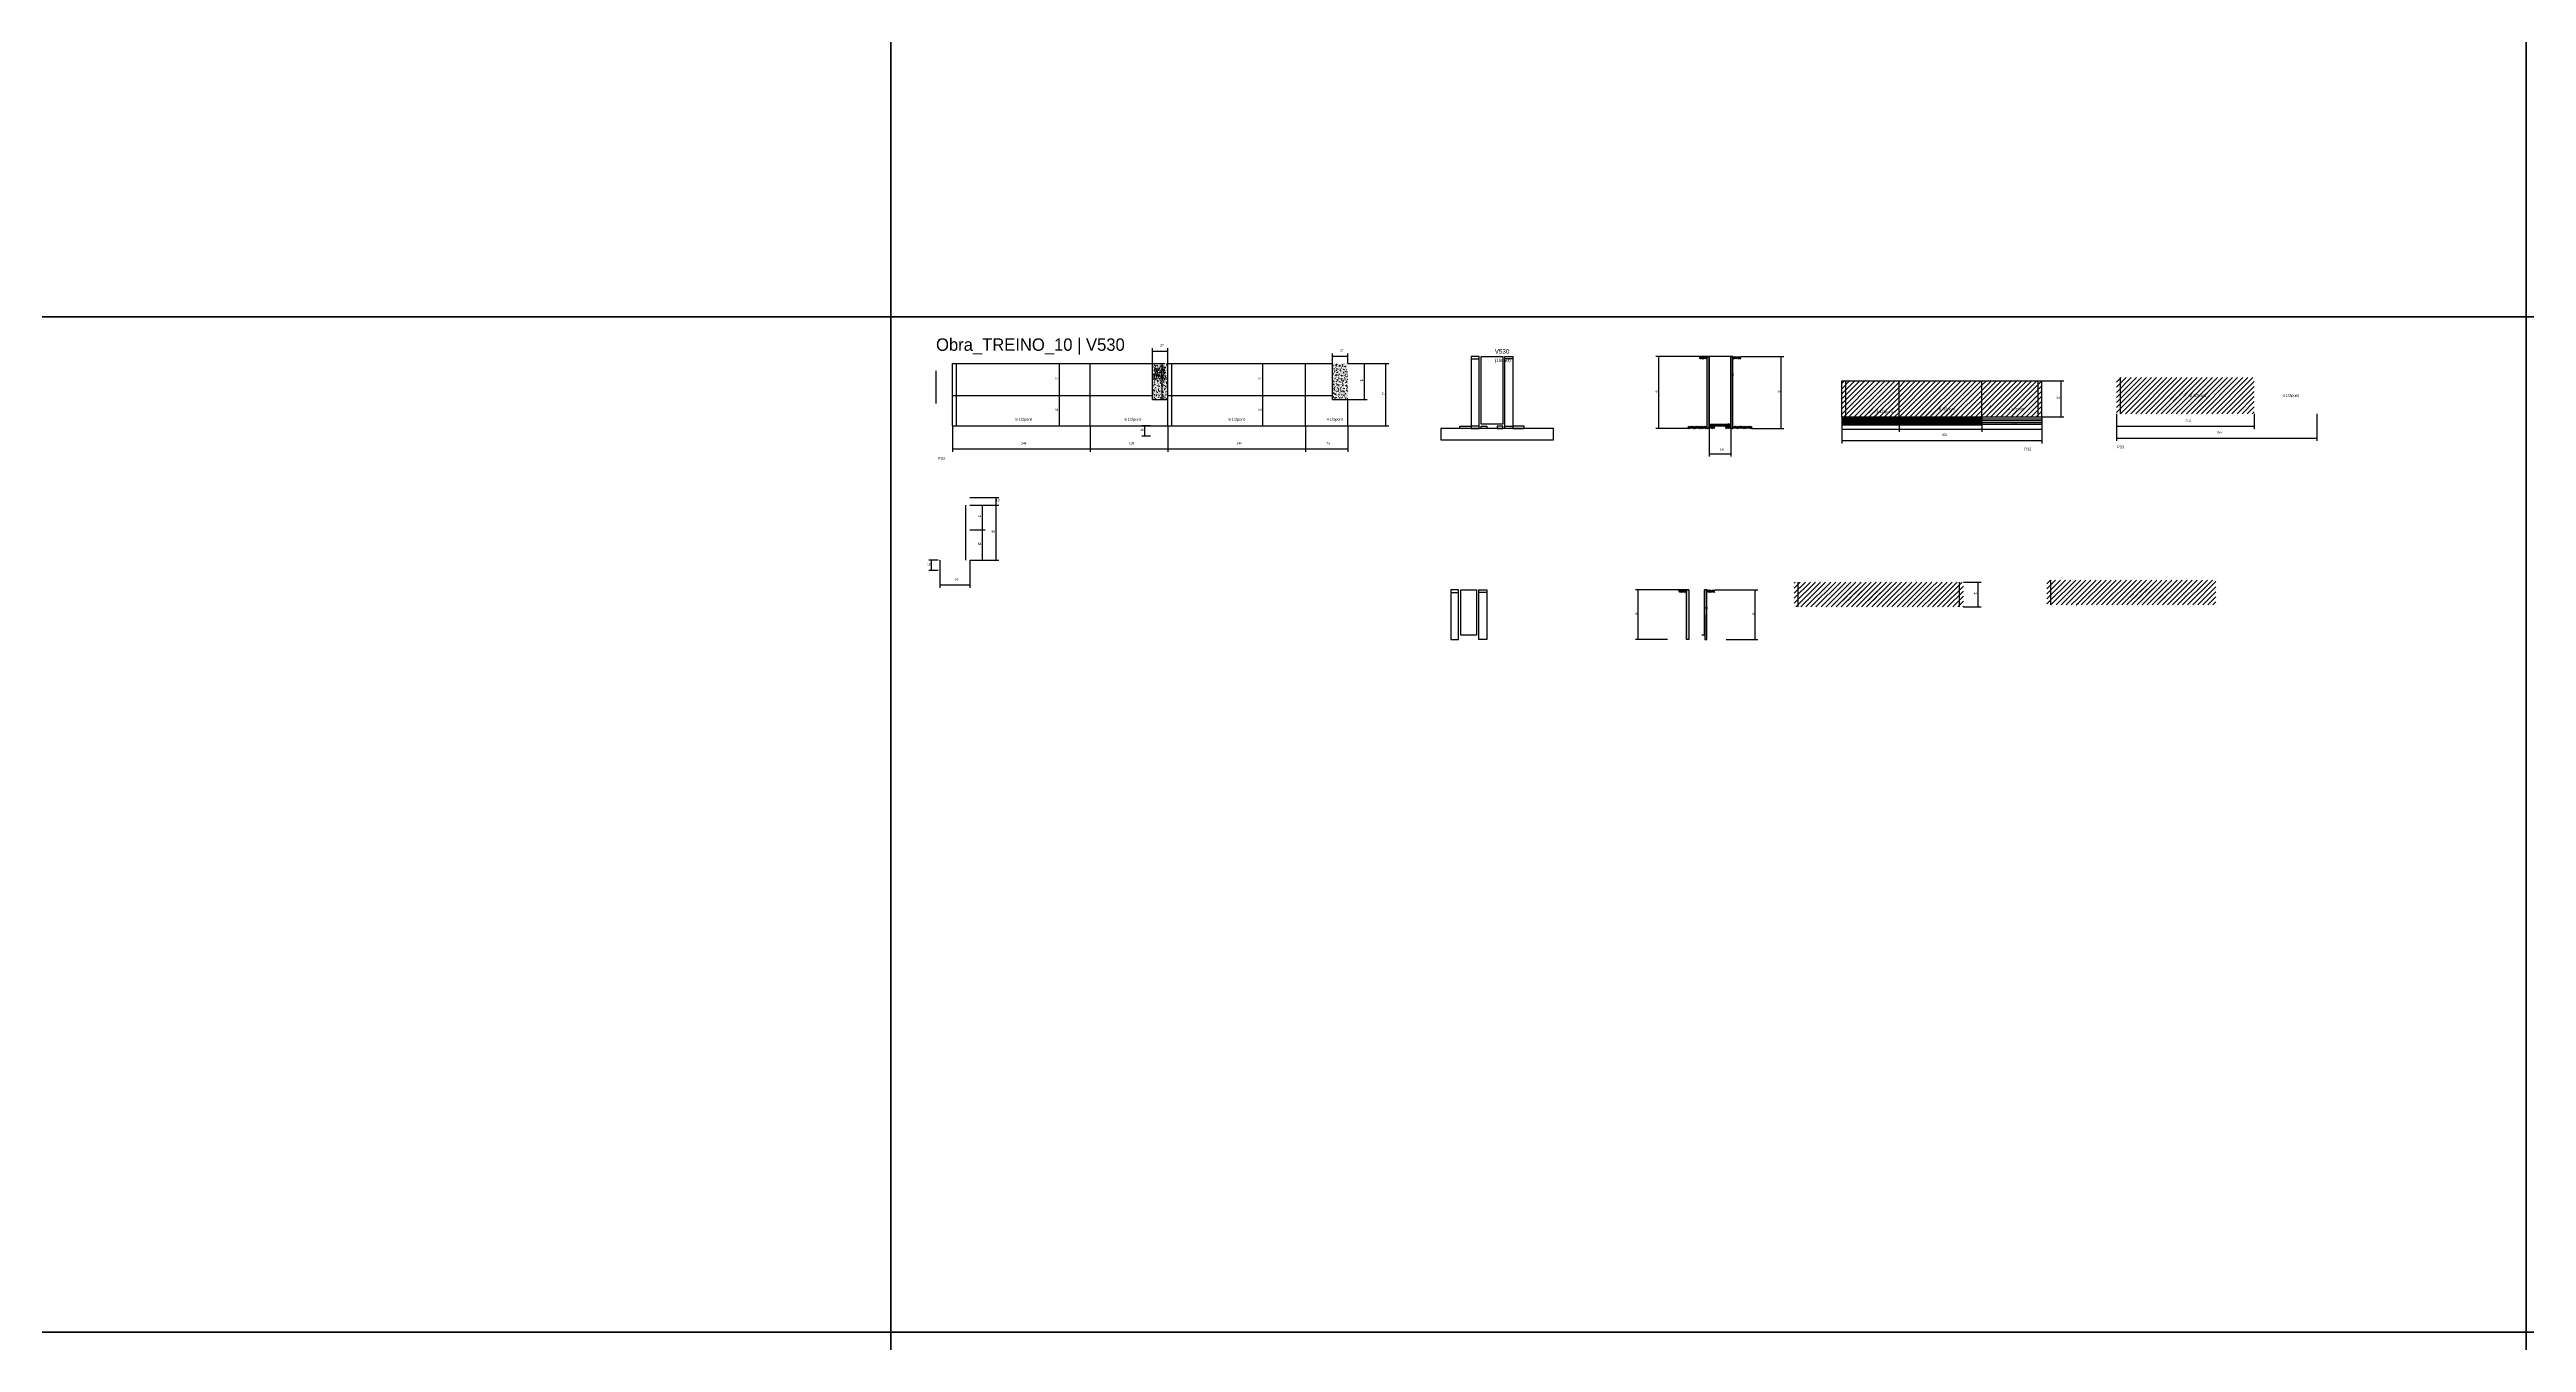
# Model space of a CAD drawing. Header units: metres. Extents: x -41 to 34800, y -36000 to 1848.
# Drawn here: x 13008 to 17401, y -19818 to -17526 of the extents above; entities that cross this region are included whole.
import ezdxf

# ---------------------------------------------------------------- set-up
doc = ezdxf.new("R2010")
doc.units = ezdxf.units.M
for name, color, linetype in [('CELL_BORDER', 8, 'Continuous'), ('CONCRETO', 251, 'Continuous'), ('COTA', 4, 'Continuous'), ('Cota Seção (2x)', 4, 'Continuous'), ('Hachura', 253, 'Continuous'), ('LABEL_ID', 3, 'Continuous'), ('Madeira', 126, 'Continuous'), ('NOMENCLATURA', 7, 'Continuous'), ('Painéis', 200, 'Continuous'), ('SARR_2.2x7', 40, 'Continuous'), ('Texto Seção', 7, 'Continuous')]:
    doc.layers.add(name, color=color, linetype=linetype)

msp = doc.modelspace()

# ---------------------------------------------------------------- hatches: boundary and pattern name
at = {"layer": 'COTA'}
h = msp.add_hatch(dxfattribs=at)
h.set_pattern_fill('AR-CONC', scale=0.03)
h.paths.add_polyline_path([(14964.1, -18146.3), (14991.1, -18146.3), (14991.1, -18082.3), (14964.1, -18082.3)])
h = msp.add_hatch(dxfattribs=at)
h.set_pattern_fill('AR-CONC', scale=0.03)
h.paths.add_polyline_path([(14986.3, -18111.9), (14965.7, -18111.9), (14965.7, -18111.9), (14965.7, -18089.5), (14965.7, -18089.5), (14986.3, -18089.5), (14986.3, -18089.5), (14986.3, -18111.9)])
h = msp.add_hatch(dxfattribs=at)
h.set_pattern_fill('AR-CONC', scale=0.03)
h.paths.add_polyline_path([(15310.1, -18082.3), (15283.1, -18082.3), (15283.1, -18146.3), (15310.1, -18146.3)])
at = {"layer": 'Hachura'}
h = msp.add_hatch(dxfattribs=at)
h.set_pattern_fill('ANSI31', scale=0.5)
h.paths.add_polyline_path([(15947.4, -18074.4), (15947.4, -18070), (15947.4, -18070), (15933.4, -18070), (15933.4, -18070), (15933.4, -18074.4), (15933.4, -18074.4), (15947.4, -18074.4)])
h = msp.add_hatch(color=8, dxfattribs=at)
h.dxf.hatch_style = 1
h.paths.add_polyline_path([(15947.4, -18070), (15951.4, -18070), (15951.4, -18070), (15951.4, -18198), (15951.4, -18198), (15947.4, -18198), (15947.4, -18198), (15947.4, -18070)])
h = msp.add_hatch(color=8, dxfattribs=at)
h.dxf.hatch_style = 1
h.paths.add_polyline_path([(15993.3, -18070), (15989.3, -18070), (15989.3, -18070), (15989.4, -18198), (15989.4, -18198), (15993.4, -18198), (15993.4, -18198), (15993.3, -18070)])
h = msp.add_hatch(dxfattribs=at)
h.set_pattern_fill('ANSI31', scale=0.5)
h.paths.add_polyline_path([(15993.3, -18074.4), (15993.3, -18070), (15993.3, -18070), (16007.3, -18070), (16007.3, -18070), (16007.3, -18074.4), (16007.3, -18074.4), (15993.3, -18074.4)])
h = msp.add_hatch(dxfattribs=at)
h.set_pattern_fill('ANSI31', scale=2)
h.paths.add_polyline_path([(16186.4, -18113.3), (16186.4, -18177.3), (16287.9, -18177.3), (16287.9, -18113.3)])
h = msp.add_hatch(dxfattribs=at)
h.set_pattern_fill('ANSI31', scale=2)
h.paths.add_polyline_path([(16314.9, -18113.3), (16287.9, -18113.3), (16287.9, -18177.3), (16434.9, -18177.3), (16434.9, -18113.3), (16407.9, -18113.3), (16382.4, -18113.3)])
h = msp.add_hatch(dxfattribs=at)
h.set_pattern_fill('ANSI31', scale=2)
h.paths.add_polyline_path([(16541.4, -18113.3), (16434.9, -18113.3), (16434.9, -18177.3), (16541.4, -18177.3)])
h = msp.add_hatch(dxfattribs=at)
h.set_pattern_fill('ANSI31', scale=2)
h.paths.add_polyline_path([(16917.8, -18107.6), (16673.8, -18107.6), (16673.8, -18171.6), (16917.8, -18171.6)])
h = msp.add_hatch(dxfattribs=at)
h.set_pattern_fill('ANSI31', scale=2)
h.paths.add_polyline_path([(16769.5, -18149.9), (16769.5, -18133.8), (16769.5, -18133.8), (16838, -18133.8), (16838, -18133.8), (16838, -18149.9), (16838, -18149.9), (16769.5, -18149.9)])
h = msp.add_hatch(dxfattribs=at)
h.set_pattern_fill('ANSI31', scale=2)
h.paths.add_polyline_path([(16213.8, -18178.4), (16213.8, -18162.2), (16213.8, -18162.2), (16281.9, -18162.2), (16281.9, -18162.2), (16281.9, -18178.4), (16281.9, -18178.4), (16213.8, -18178.4)])
h = msp.add_hatch(dxfattribs=at)
h.set_pattern_fill('ANSI31', scale=2)
h.paths.add_polyline_path([(16324.1, -18173.9), (16324.1, -18157.7), (16324.1, -18157.7), (16392.1, -18157.7), (16392.1, -18157.7), (16392.1, -18173.9), (16392.1, -18173.9), (16324.1, -18173.9)])
h = msp.add_hatch(dxfattribs=at)
h.set_pattern_fill('ANSI31', scale=2)
h.paths.add_polyline_path([(16444.2, -18173.8), (16511.9, -18173.8), (16511.9, -18173.8), (16517.4, -18157.8), (16517.4, -18157.8), (16449.7, -18157.8), (16449.7, -18157.8), (16444.2, -18173.8)])
h = msp.add_hatch(dxfattribs=at)
h.set_pattern_fill('ANSI31', scale=0.5)
h.paths.add_polyline_path([(15913.4, -18198), (15913.4, -18193.6), (15913.4, -18193.6), (15933.4, -18193.6), (15933.4, -18193.6), (15933.4, -18198), (15933.4, -18198), (15913.4, -18198)])
h = msp.add_hatch(dxfattribs=at)
h.set_pattern_fill('ANSI31', scale=0.5)
h.paths.add_polyline_path([(15947.4, -18198), (15947.4, -18193.6), (15947.4, -18193.6), (15933.4, -18193.6), (15933.4, -18193.6), (15933.4, -18198), (15933.4, -18198), (15947.4, -18198)])
h = msp.add_hatch(color=8, dxfattribs=at)
h.dxf.hatch_style = 1
h.paths.add_polyline_path([(15951.4, -18193.6), (15951.4, -18190), (15951.4, -18190), (15989.4, -18190), (15989.4, -18190), (15989.4, -18193.6), (15989.4, -18193.6), (15951.4, -18193.6)])
h = msp.add_hatch(dxfattribs=at)
h.set_pattern_fill('ANSI31', scale=0.5)
h.paths.add_polyline_path([(15951.4, -18198), (15951.4, -18193.6), (15951.4, -18193.6), (15961.4, -18193.6), (15961.4, -18193.6), (15961.4, -18198), (15961.4, -18198), (15951.4, -18198)])
h = msp.add_hatch(dxfattribs=at)
h.set_pattern_fill('ANSI31', scale=0.5)
h.paths.add_polyline_path([(15989.4, -18198), (15989.4, -18193.6), (15989.4, -18193.6), (15979.4, -18193.6), (15979.4, -18193.6), (15979.4, -18198), (15979.4, -18198), (15989.4, -18198)])
h = msp.add_hatch(dxfattribs=at)
h.set_pattern_fill('ANSI31', scale=0.5)
h.paths.add_polyline_path([(15993.4, -18198), (15993.4, -18193.6), (15993.4, -18193.6), (16007.4, -18193.6), (16007.4, -18193.6), (16007.4, -18198), (16007.4, -18198), (15993.4, -18198)])
h = msp.add_hatch(dxfattribs=at)
h.set_pattern_fill('ANSI31', scale=0.5)
h.paths.add_polyline_path([(16027.4, -18198), (16027.4, -18193.6), (16027.4, -18193.6), (16007.4, -18193.6), (16007.4, -18193.6), (16007.4, -18198), (16007.4, -18198), (16027.4, -18198)])
h = msp.add_hatch(dxfattribs=at)
h.set_pattern_fill('ANSI31', scale=0.5)
h.paths.add_polyline_path([(15911.2, -18488.4), (15911.2, -18484), (15911.2, -18484), (15897.2, -18484), (15897.2, -18484), (15897.2, -18488.4), (15897.2, -18488.4), (15911.2, -18488.4)])
h = msp.add_hatch(color=8, dxfattribs=at)
h.dxf.hatch_style = 1
h.paths.add_polyline_path([(15911.2, -18484), (15915.2, -18484), (15915.2, -18484), (15915.2, -18572), (15915.2, -18572), (15911.2, -18572), (15911.2, -18572), (15911.2, -18484)])
h = msp.add_hatch(color=8, dxfattribs=at)
h.dxf.hatch_style = 1
h.paths.add_polyline_path([(15947.1, -18484), (15943.1, -18484), (15943.1, -18484), (15943.2, -18572), (15943.2, -18572), (15947.2, -18572), (15947.2, -18572), (15947.1, -18484)])
h = msp.add_hatch(dxfattribs=at)
h.set_pattern_fill('ANSI31', scale=0.5)
h.paths.add_polyline_path([(15947.1, -18488.4), (15947.1, -18484), (15947.1, -18484), (15961.1, -18484), (15961.1, -18484), (15961.1, -18488.4), (15961.1, -18488.4), (15947.1, -18488.4)])
h = msp.add_hatch(dxfattribs=at)
h.set_pattern_fill('ANSI31', scale=2)
h.paths.add_polyline_path([(16346.2, -18514.2), (16346.2, -18470.2), (16102.2, -18470.2), (16102.2, -18514.2)])
h = msp.add_hatch(dxfattribs=at)
h.set_pattern_fill('ANSI31', scale=2)
h.paths.add_polyline_path([(16186.6, -18502.7), (16186.6, -18486.5), (16186.6, -18486.5), (16255.2, -18486.5), (16255.2, -18486.5), (16255.2, -18502.7), (16255.2, -18502.7), (16186.6, -18502.7)])
h = msp.add_hatch(dxfattribs=at)
h.set_pattern_fill('ANSI31', scale=2)
h.paths.add_polyline_path([(16402.2, -18514.2), (16402.2, -18470.2), (16346.2, -18470.2), (16346.2, -18514.2)])
h = msp.add_hatch(dxfattribs=at)
h.set_pattern_fill('ANSI31', scale=2)
h.paths.add_polyline_path([(16550, -18466.6), (16550, -18510.6), (16606, -18510.6), (16606, -18466.6)])
h = msp.add_hatch(dxfattribs=at)
h.set_pattern_fill('ANSI31', scale=2)
h.paths.add_polyline_path([(16850, -18510.6), (16850, -18466.6), (16606, -18466.6), (16606, -18510.6)])
h = msp.add_hatch(dxfattribs=at)
h.set_pattern_fill('ANSI31', scale=2)
h.paths.add_polyline_path([(16697, -18499.1), (16697, -18482.9), (16697, -18482.9), (16765.5, -18482.9), (16765.5, -18482.9), (16765.5, -18499.1), (16765.5, -18499.1), (16697, -18499.1)])

# ---------------------------------------------------------------- linework, layer by layer
at = {"layer": 'CELL_BORDER'}
for points in [[(11600, -18000), (14500, -18000), (14500, -16200), (11600, -16200)], [(14500, -18000), (17400, -18000), (17400, -16200), (14500, -16200)], [(17400, -18000), (20300, -18000), (20300, -16200), (17400, -16200)], [(11600, -19800), (14500, -19800), (14500, -18000), (11600, -18000)], [(14500, -19800), (17400, -19800), (17400, -18000), (14500, -18000)], [(17400, -19800), (20300, -19800), (20300, -18000), (17400, -18000)], [(11600, -21600), (14500, -21600), (14500, -19800), (11600, -19800)], [(14500, -21600), (17400, -21600), (17400, -19800), (14500, -19800)], [(17400, -21600), (20300, -21600), (20300, -19800), (17400, -19800)]]:
    msp.add_lwpolyline(points, close=True, dxfattribs=at)
at = {"layer": 'CONCRETO'}
for points in [[(15546.95, -18070), (15546.95, -18070), (15546.95, -18070), (15546.95, -18070), (15584.95, -18070), (15584.95, -18070), (15584.95, -18070), (15584.95, -18190), (15546.95, -18190), (15546.95, -18070)], [(15951.4, -18190), (15989.4, -18190), (15989.4, -18070), (15951.4, -18070)], [(15510.75, -18484), (15538.75, -18484), (15538.75, -18564), (15510.75, -18564), (15510.75, -18484)]]:
    msp.add_lwpolyline(points, close=True, dxfattribs=at)
at = {"layer": 'COTA'}
for p, q in [((14783.7, -18082.3), (14803.7, -18082.3)), ((14798.7, -18139.3), (14798.7, -18082.3)), ((14964.1, -18082.3), (14964.1, -18055.5)), ((14964.1, -18060.5), (14991.1, -18060.5)), ((14964.1, -18082.3), (14985.8, -18082.3)), ((14980.8, -18146.3), (14980.8, -18082.3)), ((14991.1, -18082.3), (14991.1, -18055.5)), ((15137.1, -18082.3), (15164.3, -18082.3)), ((15159.3, -18139.3), (15159.3, -18082.3)), ((15283.1, -18082.3), (15283.1, -18064.6)), ((15283.1, -18069.6), (15310.1, -18069.6)), ((15310.1, -18082.3), (15310.1, -18064.6)), ((15310.1, -18082.3), (15382.8, -18082.3)), ((15310.1, -18082.3), (15344.7, -18082.3)), ((15339.7, -18146.3), (15339.7, -18082.3)), ((15377.8, -18193.3), (15377.8, -18082.3)), ((15951.4, -18070), (15856.7, -18070)), ((15861.7, -18198), (15861.7, -18070)), ((16007.3, -18070), (16083.8, -18070)), ((16078.8, -18198), (16078.8, -18070)), ((14786.6, -18139.3), (14803.7, -18139.3)), ((14786.6, -18139.3), (14803.7, -18139.3)), ((14798.7, -18193.3), (14798.7, -18139.3)), ((15137.1, -18139.3), (15164.3, -18139.3)), ((15144.3, -18139.3), (15164.3, -18139.3)), ((15159.3, -18193.3), (15159.3, -18139.3)), ((16541.4, -18113.3), (16580.4, -18113.3)), ((16575.4, -18177.3), (16575.4, -18113.3)), ((14964.1, -18146.3), (14985.8, -18146.3)), ((15310.1, -18146.3), (15344.7, -18146.3)), ((16186.4, -18177.3), (16186.4, -18203.8)), ((16186.4, -18177.3), (16186.4, -18224.1)), ((16287.9, -18177.3), (16287.9, -18203.8)), ((16287.9, -18177.3), (16287.9, -18203.8)), ((16434.9, -18177.3), (16434.9, -18203.8)), ((16434.9, -18177.3), (16434.9, -18203.8)), ((16541.4, -18177.3), (16580.4, -18177.3)), ((16541.4, -18177.3), (16541.4, -18203.8)), ((16541.4, -18177.3), (16541.4, -18224.1)), ((16673.8, -18171.6), (16673.8, -18198.9)), ((16673.8, -18171.6), (16673.8, -18219.7)), ((16917.8, -18171.6), (16917.8, -18198.9)), ((17028.8, -18171.6), (17028.8, -18219.7)), ((14609.1, -18193.3), (14609.1, -18239)), ((14786.6, -18193.3), (14803.7, -18193.3)), ((14853.1, -18193.3), (14853.1, -18239)), ((14853.1, -18193.3), (14853.1, -18239)), ((14960.6, -18193.3), (14945.1, -18193.3)), ((14960.6, -18211.3), (14945.1, -18211.3)), ((14950.1, -18211.3), (14950.1, -18193.3)), ((14991.1, -18193.3), (14991.1, -18239)), ((14991.1, -18193.3), (14991.1, -18239)), ((15137.1, -18193.3), (15164.3, -18193.3)), ((15235.1, -18193.3), (15235.1, -18239)), ((15235.1, -18193.3), (15235.1, -18239)), ((15310.1, -18193.3), (15310.1, -18239)), ((15310.1, -18193.3), (15382.8, -18193.3)), ((15913.4, -18198), (15856.7, -18198)), ((15951.4, -18193.6), (15951.4, -18247.7)), ((15989.4, -18193.6), (15989.4, -18247.7)), ((16027.4, -18198), (16083.8, -18198)), ((16186.4, -18198.8), (16287.9, -18198.8)), ((16186.4, -18219.1), (16541.4, -18219.1)), ((16287.9, -18198.8), (16434.9, -18198.8)), ((16434.9, -18198.8), (16541.4, -18198.8)), ((16673.8, -18193.9), (16917.8, -18193.9)), ((16673.8, -18214.7), (17028.8, -18214.7)), ((14609.1, -18234), (14853.1, -18234)), ((14853.1, -18234), (14991.1, -18234)), ((14991.1, -18234), (15235.1, -18234)), ((15235.1, -18234), (15310.1, -18234)), ((15951.4, -18242.7), (15989.4, -18242.7)), ((14640, -18320.4), (14691.4, -18320.4)), ((14640, -18333.6), (14691.4, -18333.6)), ((14640, -18333.6), (14691.4, -18333.6)), ((14640, -18333.6), (14667.2, -18333.6)), ((14662.2, -18377.4), (14662.2, -18333.6)), ((14686.4, -18333.6), (14686.4, -18320.4)), ((14686.4, -18431.4), (14686.4, -18333.6)), ((14640, -18377.4), (14667.2, -18377.4)), ((14640, -18377.4), (14667.2, -18377.4)), ((14662.2, -18431.4), (14662.2, -18377.4)), ((14583.5, -18431.4), (14567.2, -18431.4)), ((14583.5, -18449.4), (14567.2, -18449.4)), ((14572.2, -18449.4), (14572.2, -18431.4)), ((14587, -18431.4), (14587, -18480.1)), ((14640, -18431.4), (14640, -18480.1)), ((14640, -18431.4), (14691.4, -18431.4)), ((14640, -18431.4), (14667.2, -18431.4)), ((14587, -18475.1), (14640, -18475.1)), ((15915.2, -18484), (15820.5, -18484)), ((15825.5, -18572), (15825.5, -18484)), ((15961.1, -18484), (16037.6, -18484)), ((16032.6, -18572), (16032.6, -18484)), ((16402.2, -18470.2), (16433.4, -18470.2)), ((16428.4, -18514.2), (16428.4, -18470.2)), ((16402.2, -18514.2), (16433.4, -18514.2)), ((15877.2, -18572), (15820.5, -18572)), ((15981.2, -18572), (16037.6, -18572))]:
    msp.add_line(p, q, dxfattribs=at)
at = {"layer": 'Cota Seção (2x)'}
for p, q in [((15989.3, -18190), (15989.3, -18070)), ((15989.3, -18070), (15994.3, -18070)), ((15989.4, -18190), (15984.3, -18190)), ((15943.1, -18564), (15943.1, -18484)), ((15943.1, -18484), (15948.1, -18484)), ((15943.2, -18564), (15938.1, -18564))]:
    msp.add_line(p, q, dxfattribs=at)
at = {"layer": 'Madeira'}
for points in [[(15542.95, -18074.4), (15542.95, -18070), (15528.95, -18070), (15528.95, -18074.4)], [(15542.95, -18070), (15528.95, -18070), (15528.95, -18198), (15542.95, -18198)], [(15588.85, -18074.4), (15588.85, -18070), (15602.85, -18070), (15602.85, -18074.4)], [(15588.85, -18070), (15602.85, -18070), (15602.95, -18198), (15588.95, -18198)], [(15475.45, -18218), (15675.05, -18218), (15675.05, -18198), (15475.45, -18198)], [(15508.95, -18198), (15508.95, -18193.6), (15528.95, -18193.6), (15528.95, -18198)], [(15542.95, -18198), (15542.95, -18193.6), (15528.95, -18193.6), (15528.95, -18198)], [(15546.95, -18198), (15546.95, -18193.6), (15556.95, -18193.6), (15556.95, -18198)], [(15584.95, -18198), (15584.95, -18193.6), (15574.95, -18193.6), (15574.95, -18198)], [(15588.95, -18198), (15588.95, -18193.6), (15602.95, -18193.6), (15602.95, -18198)], [(15622.95, -18198), (15622.95, -18193.6), (15602.95, -18193.6), (15602.95, -18198)], [(15506.75, -18488.4), (15506.75, -18484), (15492.75, -18484), (15492.75, -18488.4)], [(15506.75, -18484), (15492.75, -18484), (15492.75, -18572), (15506.75, -18572)], [(15542.65, -18488.4), (15542.65, -18484), (15556.65, -18484), (15556.65, -18488.4)], [(15542.65, -18484), (15556.65, -18484), (15556.75, -18572), (15542.75, -18572)]]:
    msp.add_lwpolyline(points, close=True, dxfattribs=at)
at = {"layer": 'Painéis'}
for p, q in [((14609.1, -18082.3), (14964.1, -18082.3)), ((14609.1, -18193.3), (14609.1, -18082.3)), ((14853.1, -18193.3), (14853.1, -18082.3)), ((14964.1, -18146.3), (14964.1, -18082.3)), ((14991.1, -18082.3), (15283.1, -18082.3)), ((14991.1, -18193.3), (14991.1, -18082.3)), ((15235.1, -18193.3), (15235.1, -18082.3)), ((15283.1, -18146.3), (15283.1, -18082.3)), ((15951.4, -18198), (15951.4, -18070)), ((15989.3, -18198), (15989.3, -18070)), ((14609.1, -18139.3), (14964.1, -18139.3)), ((14991.1, -18139.3), (15283.1, -18139.3)), ((16186.4, -18113.3), (16287.9, -18113.3)), ((16186.4, -18177.3), (16186.4, -18113.3)), ((16287.9, -18113.3), (16314.9, -18113.3)), ((16287.9, -18177.3), (16287.9, -18113.3)), ((16314.9, -18113.3), (16382.4, -18113.3)), ((16382.4, -18113.3), (16407.9, -18113.3)), ((16407.9, -18113.3), (16434.9, -18113.3)), ((16434.9, -18113.3), (16541.4, -18113.3)), ((16434.9, -18177.3), (16434.9, -18113.3)), ((16541.4, -18177.3), (16541.4, -18113.3)), ((14964.1, -18146.3), (14991.1, -18146.3)), ((15283.1, -18146.3), (15310.1, -18146.3)), ((15310.1, -18193.3), (15310.1, -18146.3)), ((16186.4, -18177.3), (16541.4, -18177.3)), ((14609.1, -18193.3), (15310.1, -18193.3)), ((15951.4, -18190), (15989.4, -18190)), ((15951.4, -18193.6), (15951.4, -18190)), ((15989.4, -18193.6), (15989.4, -18190))]:
    msp.add_line(p, q, dxfattribs=at)
for points in [[(15947.4, -18070), (15951.4, -18070), (15951.4, -18198), (15947.4, -18198)], [(15993.3, -18070), (15989.3, -18070), (15989.4, -18198), (15993.4, -18198)], [(15951.4, -18193.6), (15951.4, -18190), (15989.4, -18190), (15989.4, -18193.6)], [(15911.2, -18484), (15915.2, -18484), (15915.2, -18572), (15911.2, -18572)], [(15947.1, -18484), (15943.1, -18484), (15943.2, -18572), (15947.2, -18572)]]:
    msp.add_lwpolyline(points, close=True, dxfattribs=at)
at = {"layer": 'SARR_2.2x7'}
for p, q in [((14580, -18153.3), (14580, -18095.5)), ((14616.1, -18193.3), (14616.1, -18082.3)), ((14998.1, -18193.3), (14998.1, -18082.3)), ((16193.4, -18177.3), (16193.4, -18113.3)), ((16534.4, -18177.3), (16534.4, -18113.3)), ((16680.8, -18171.6), (16680.8, -18107.6)), ((16187.4, -18179.08), (16286.9, -18179.08)), ((16187.4, -18180.86), (16286.9, -18180.86)), ((16187.4, -18182.63), (16286.9, -18182.63)), ((16187.4, -18184.41), (16286.9, -18184.41)), ((16187.4, -18186.19), (16286.9, -18186.19)), ((16288.9, -18179.59), (16433.9, -18179.59)), ((16288.9, -18181.87), (16433.9, -18181.87)), ((16288.9, -18184.16), (16433.9, -18184.16)), ((16288.9, -18186.44), (16433.9, -18186.44)), ((16435.9, -18180.5), (16540.4, -18180.5)), ((16435.9, -18183.7), (16540.4, -18183.7)), ((16187.4, -18187.97), (16286.9, -18187.97)), ((16187.4, -18189.74), (16286.9, -18189.74)), ((16187.4, -18191.52), (16286.9, -18191.52)), ((16288.9, -18188.73), (16433.9, -18188.73)), ((16288.9, -18191.01), (16433.9, -18191.01)), ((16435.9, -18186.9), (16540.4, -18186.9)), ((16435.9, -18190.1), (16540.4, -18190.1)), ((14633, -18431.4), (14633, -18333.6)), ((16109.2, -18514.2), (16109.2, -18470.2)), ((16395.2, -18514.2), (16395.2, -18470.2)), ((16557, -18510.6), (16557, -18466.6))]:
    msp.add_line(p, q, dxfattribs=at)

# ---------------------------------------------------------------- texts
at = {"layer": 'COTA'}
for s, p in [('27', (14977.6, -18052.5)), ('27', (15296.6, -18061.6)), ('57', (14790.6, -18110.8)), ('64', (14972.7, -18114.3)), ('57', (15151.2, -18110.8)), ('64', (15331.6, -18114.3)), ('111', (15369.8, -18137.8)), ('64', (15856.2, -18134)), ('64', (16073.3, -18134)), ('64', (16567.3, -18145.3)), ('54', (14790.6, -18166.3)), ('54', (15151.2, -18166.3)), ('244', (16795.8, -18185.8)), ('244', (14731.1, -18225.9)), ('138', (14922.1, -18225.8)), ('18', (14942, -18202.3)), ('244', (15113.1, -18225.9)), ('75', (15272.6, -18225.9)), ('102', (16237.1, -18190.7)), ('147', (16361.4, -18190.8)), ('355', (16363.9, -18210.9)), ('106', (16488.1, -18190.7)), ('355', (16851.3, -18206.5)), ('19', (15970.4, -18237.2)), ('44', (14654, -18355.5)), ('13', (14686.4, -18327)), ('54', (14654.1, -18404.4)), ('98', (14678.3, -18382.5)), ('18', (14564.1, -18440.4)), ('53', (14613.5, -18466.9)), ('44', (16420.3, -18492.2)), ('44', (15820, -18528)), ('44', (16027.1, -18528))]:
    msp.add_text(s, height=4, dxfattribs=at).set_placement(p)
at = {"layer": 'Cota Seção (2x)'}
for s, p in [('60', (15989.3, -18104)), ('40', (15943.1, -18518))]:
    msp.add_text(s, height=4, dxfattribs=at).set_placement(p)
at = {"layer": 'LABEL_ID'}
msp.add_text('Obra_TREINO_10 | V530', height=22, dxfattribs=at).set_placement((14580, -18060))
at = {"layer": 'NOMENCLATURA'}
for s, p in [('8 1/2pont', (16803.7, -18141.8)), ('4 1/2pont', (16968.1, -18141.8)), ('8 1/2pont', (14720.7, -18184)), ('6 1/2pont', (14914.3, -18184)), ('8 1/2pont', (15098.7, -18184)), ('4 1/2pont', (15272.6, -18184)), ('4 1/2pont', (16247.8, -18170.3)), ('6 1/2pont', (16358.1, -18165.8)), ('4 1/2pont', (16480.8, -18165.8)), ('P33', (16674.6, -18233.1)), ('P33', (14583.6, -18253.1)), ('P33', (16510.2, -18236.9))]:
    msp.add_text(s, height=5, dxfattribs=at).set_placement(p)
at = {"layer": 'Texto Seção'}
for s, height, p in [('V530', 8, (15570.95, -18065)), ('(19x60)', 6, (15570.95, -18080))]:
    msp.add_text(s, height=height, dxfattribs=at).set_placement(p)

doc.saveas('drawing.dxf')
